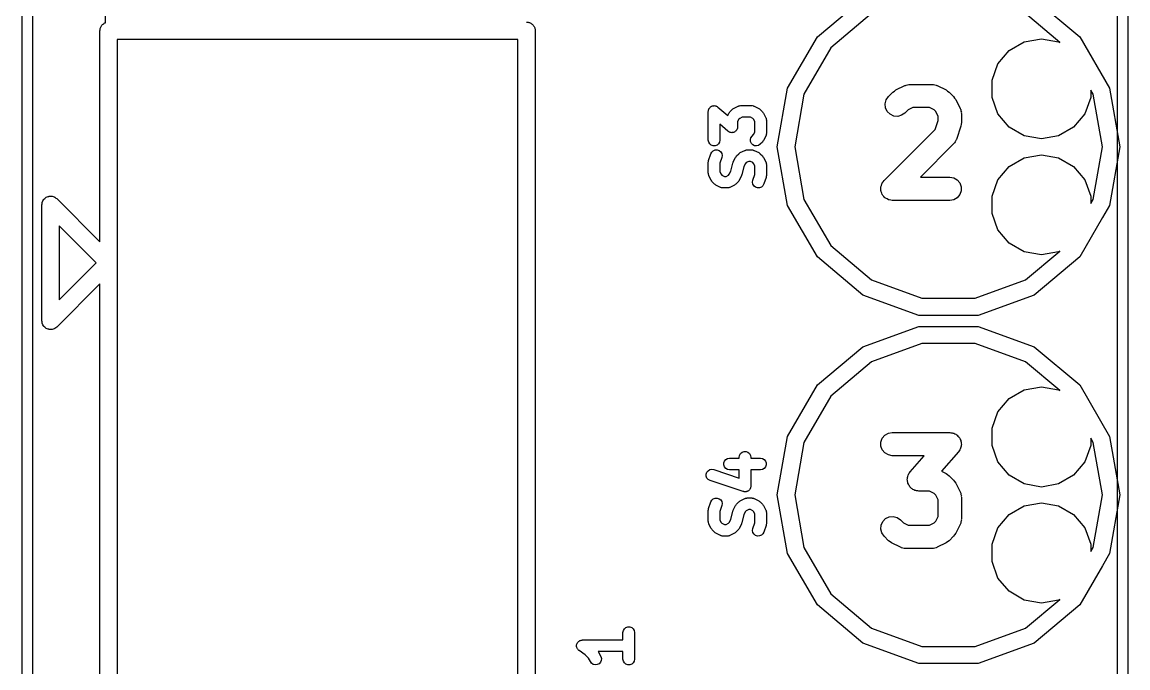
# Model space of a CAD drawing. Extents: x 25.3 to 49.5, y -85.5 to -24.8.
# Drawn here: x 25.29 to 49.48, y -55.09 to -40.96 of the extents above; entities that cross this region are included whole.
import ezdxf

# ---------------------------------------------------------------- set-up
doc = ezdxf.new("R2010")
doc.units = 0
doc.header["$MEASUREMENT"] = 0
doc.layers.add('BLACK', color=7, linetype='CONTINUOUS')

msp = doc.modelspace()

# ---------------------------------------------------------------- linework, layer by layer
at = {"layer": 'Black'}
for p, q in [((25.2857, -84.836), (25.2857, -25.4)), ((49.4792, -25.4), (49.4792, -84.836)), ((25.5143, -25.5143), (25.5143, -84.7217)), ((49.2506, -84.7217), (49.2506, -25.5143)), ((27.1082, -40.9717), (27.1082, -38.608)), ((42.6849, -41.2798), (43.6816, -40.4434)), ((47.4281, -40.4434), (48.4249, -41.2798)), ((43.8721, -40.7734), (42.9768, -41.5247)), ((47.9873, -41.4024), (47.2376, -40.7734)), ((26.9904, -41.1149), (26.9961, -41.0993)), ((26.9904, -41.1316), (26.9904, -41.1149)), ((26.9961, -41.0993), (26.999, -41.0828)), ((26.999, -41.0828), (27.0073, -41.0684)), ((27.0073, -41.0684), (27.013, -41.0527)), ((27.013, -41.0527), (27.0237, -41.04)), ((27.0237, -41.04), (27.0321, -41.0255)), ((27.0321, -41.0255), (27.0448, -41.0148)), ((27.0448, -41.0148), (27.0555, -41.0021)), ((27.0555, -41.0021), (27.07, -40.9937)), ((27.07, -40.9937), (27.0827, -40.983)), ((27.0827, -40.983), (27.0984, -40.9773)), ((27.0984, -40.9773), (27.1082, -40.9717)), ((36.322, -40.9575), (36.3384, -40.9604)), ((36.3384, -40.9604), (36.3551, -40.9604)), ((36.3551, -40.9604), (36.3707, -40.9661)), ((36.3707, -40.9661), (36.3872, -40.969)), ((36.3872, -40.969), (36.4016, -40.9773)), ((36.4016, -40.9773), (36.4172, -40.983)), ((36.4172, -40.983), (36.43, -40.9937)), ((36.43, -40.9937), (36.4445, -41.0021)), ((36.4445, -41.0021), (36.4552, -41.0148)), ((36.4552, -41.0148), (36.4679, -41.0255)), ((36.4679, -41.0255), (36.4763, -41.04)), ((36.4763, -41.04), (36.487, -41.0527)), ((36.487, -41.0527), (36.4927, -41.0684)), ((36.4927, -41.0684), (36.501, -41.0828)), ((36.501, -41.0828), (36.5039, -41.0993)), ((36.5039, -41.0993), (36.5096, -41.1149)), ((36.5096, -41.1149), (36.5096, -41.1316)), ((26.9875, -41.148), (26.9904, -41.1316)), ((26.9875, -45.7681), (26.9875, -41.148)), ((27.3685, -41.3385), (27.3685, -68.8975)), ((36.1315, -41.3385), (27.3685, -41.3385)), ((36.1315, -68.8975), (36.1315, -41.3385)), ((36.5096, -41.1316), (36.5125, -41.148)), ((36.5125, -41.148), (36.5125, -69.088)), ((42.0343, -42.4066), (42.6849, -41.2798)), ((47.2119, -41.3877), (47.5869, -41.3216)), ((47.5869, -41.3216), (47.9619, -41.3877)), ((48.4249, -41.2798), (49.0755, -42.4066)), ((42.9768, -41.5247), (42.3924, -42.5369)), ((46.6374, -41.8698), (46.8822, -41.5781)), ((46.8822, -41.5781), (47.2119, -41.3877)), ((47.9619, -41.3877), (47.9873, -41.4024)), ((46.5072, -42.2276), (46.6374, -41.8698)), ((44.6126, -42.3439), (44.6253, -42.3366)), ((44.6253, -42.3366), (44.6546, -42.3314)), ((44.6546, -42.3314), (44.6831, -42.3229)), ((44.6831, -42.3229), (44.6977, -42.3238)), ((44.6977, -42.3238), (44.7122, -42.3212)), ((44.7122, -42.3212), (45.196, -42.3212)), ((45.196, -42.3212), (45.2104, -42.3238)), ((45.2104, -42.3238), (45.225, -42.3229)), ((45.225, -42.3229), (45.2535, -42.3314)), ((45.2535, -42.3314), (45.2828, -42.3366)), ((45.2828, -42.3366), (45.2955, -42.3439)), ((46.5072, -42.6084), (46.5072, -42.2276)), ((41.8084, -43.688), (42.0343, -42.4066)), ((42.3924, -42.5369), (42.1894, -43.688)), ((44.2423, -42.5892), (44.339, -42.4924)), ((44.339, -42.4924), (44.3724, -42.4691)), ((44.3724, -42.4691), (44.405, -42.4448)), ((44.405, -42.4448), (44.5986, -42.3481)), ((44.5986, -42.3481), (44.6126, -42.3439)), ((45.2955, -42.3439), (45.3096, -42.3481)), ((45.3096, -42.3481), (45.5031, -42.4448)), ((45.5031, -42.4448), (45.5358, -42.4691)), ((45.5358, -42.4691), (45.5691, -42.4924)), ((45.5691, -42.4924), (45.6659, -42.5892)), ((48.6666, -42.4489), (48.6666, -42.6084)), ((48.7174, -42.5369), (48.6666, -42.4489)), ((48.9204, -43.688), (48.7174, -42.5369)), ((49.0755, -42.4066), (49.3014, -43.688)), ((40.3387, -42.8243), (40.3469, -42.8149)), ((40.3469, -42.8149), (40.3555, -42.8102)), ((40.3555, -42.8102), (40.363, -42.8039)), ((40.363, -42.8039), (40.3747, -42.7997)), ((40.3747, -42.7997), (40.3856, -42.7937)), ((40.3856, -42.7937), (40.3952, -42.7922)), ((40.3952, -42.7922), (40.4045, -42.7888)), ((40.4045, -42.7888), (40.4169, -42.7888)), ((40.4169, -42.7888), (40.4291, -42.7869)), ((40.4291, -42.7869), (40.4388, -42.7888)), ((40.4388, -42.7888), (40.4486, -42.7888)), ((40.4486, -42.7888), (40.4602, -42.7931)), ((40.4602, -42.7931), (40.4724, -42.7955)), ((40.4724, -42.7955), (40.4808, -42.8006)), ((40.4808, -42.8006), (40.49, -42.8039)), ((40.49, -42.8039), (40.4995, -42.8119)), ((40.4995, -42.8119), (40.5101, -42.8183)), ((40.5101, -42.8183), (40.723, -43.0046)), ((40.8535, -42.8487), (40.9503, -42.8003)), ((40.9503, -42.8003), (40.9573, -42.7982)), ((40.9573, -42.7982), (40.9637, -42.7946)), ((40.9637, -42.7946), (40.9783, -42.792)), ((40.9783, -42.792), (40.9926, -42.7877)), ((40.9926, -42.7877), (40.9999, -42.7882)), ((40.9999, -42.7882), (41.0071, -42.7869)), ((41.0071, -42.7869), (41.249, -42.7869)), ((41.249, -42.7869), (41.2562, -42.7882)), ((41.2562, -42.7882), (41.2635, -42.7877)), ((41.2635, -42.7877), (41.2778, -42.792)), ((41.2778, -42.792), (41.2924, -42.7946)), ((41.2924, -42.7946), (41.2988, -42.7982)), ((41.2988, -42.7982), (41.3058, -42.8003)), ((41.3058, -42.8003), (41.4026, -42.8487)), ((44.1688, -42.7466), (44.1917, -42.6614)), ((44.1765, -42.8345), (44.1688, -42.7466)), ((44.1917, -42.6614), (44.2423, -42.5892)), ((45.6659, -42.5892), (45.6892, -42.6225)), ((45.6892, -42.6225), (45.7134, -42.6552)), ((45.7134, -42.6552), (45.8102, -42.8487)), ((46.6374, -42.9662), (46.5072, -42.6084)), ((48.6666, -42.6084), (48.5364, -42.9662)), ((40.2995, -42.9139), (40.3017, -42.9017)), ((40.2995, -43.5429), (40.2995, -42.9139)), ((40.3017, -42.9017), (40.3019, -42.8893)), ((40.3019, -42.8893), (40.3055, -42.8801)), ((40.3055, -42.8801), (40.3072, -42.8705)), ((40.3072, -42.8705), (40.3134, -42.8597)), ((40.3134, -42.8597), (40.3179, -42.8481)), ((40.3179, -42.8481), (40.3243, -42.8408)), ((40.3243, -42.8408), (40.3292, -42.8323)), ((40.3292, -42.8323), (40.3387, -42.8243)), ((40.723, -43.0046), (40.7484, -42.9539)), ((40.7484, -42.9539), (40.7605, -42.9375)), ((40.7605, -42.9375), (40.7721, -42.9209)), ((40.7721, -42.9209), (40.8205, -42.8725)), ((40.8205, -42.8725), (40.8372, -42.8608)), ((40.8372, -42.8608), (40.8535, -42.8487)), ((41.0371, -43.0409), (40.9856, -43.0667)), ((41.219, -43.0409), (41.0371, -43.0409)), ((41.2705, -43.0667), (41.219, -43.0409)), ((41.4026, -42.8487), (41.4189, -42.8608)), ((41.4189, -42.8608), (41.4356, -42.8725)), ((41.4356, -42.8725), (41.4839, -42.9209)), ((41.4839, -42.9209), (41.4956, -42.9375)), ((41.4956, -42.9375), (41.5077, -42.9539)), ((41.5077, -42.9539), (41.5561, -43.0506)), ((41.5561, -43.0506), (41.5582, -43.0576)), ((41.5582, -43.0576), (41.5619, -43.064)), ((41.5619, -43.064), (41.5644, -43.0786)), ((44.2138, -42.9144), (44.1765, -42.8345)), ((44.2762, -42.9768), (44.2138, -42.9144)), ((44.3561, -43.0141), (44.2762, -42.9768)), ((44.444, -43.0218), (44.3561, -43.0141)), ((44.5292, -42.999), (44.444, -43.0218)), ((44.6015, -42.9484), (44.5292, -42.999)), ((44.6691, -42.8807), (44.6015, -42.9484)), ((44.7721, -42.8292), (44.6691, -42.8807)), ((45.136, -42.8292), (44.7721, -42.8292)), ((45.239, -42.8808), (45.136, -42.8292)), ((45.2775, -42.9192), (45.239, -42.8808)), ((45.329, -43.0222), (45.2775, -42.9192)), ((45.329, -43.1146), (45.329, -43.0222)), ((45.8102, -42.8487), (45.8144, -42.8627)), ((45.8144, -42.8627), (45.8217, -42.8754)), ((45.8217, -42.8754), (45.8269, -42.9047)), ((45.8269, -42.9047), (45.8354, -42.9332)), ((45.8354, -42.9332), (45.8345, -42.9479)), ((45.8345, -42.9479), (45.837, -42.9623)), ((45.837, -42.9623), (45.837, -43.1558)), ((46.8822, -43.2579), (46.6374, -42.9662)), ((48.5364, -42.9662), (48.2916, -43.2579)), ((40.7299, -43.3481), (40.5535, -43.1938)), ((40.5535, -43.1938), (40.5535, -43.5429)), ((40.9329, -43.296), (40.9267, -43.3068)), ((40.9346, -43.2863), (40.9329, -43.296)), ((40.9382, -43.2772), (40.9346, -43.2863)), ((40.9384, -43.2648), (40.9382, -43.2772)), ((40.9406, -43.2526), (40.9384, -43.2648)), ((40.9663, -43.0859), (40.9406, -43.1374)), ((40.9406, -43.1374), (40.9406, -43.2526)), ((40.9856, -43.0667), (40.9663, -43.0859)), ((41.2898, -43.0859), (41.2705, -43.0667)), ((41.3155, -43.1374), (41.2898, -43.0859)), ((41.3155, -43.3677), (41.3155, -43.1374)), ((41.5644, -43.0786), (41.5687, -43.0929)), ((41.5687, -43.0929), (41.5682, -43.1002)), ((41.5682, -43.1002), (41.5695, -43.1074)), ((41.5695, -43.1074), (41.5695, -43.3977)), ((45.2643, -43.3089), (45.329, -43.1146)), ((45.824, -43.2361), (45.7272, -43.5264)), ((45.83, -43.1959), (45.824, -43.2361)), ((45.837, -43.1558), (45.83, -43.1959)), ((47.2119, -43.4483), (46.8822, -43.2579)), ((48.2916, -43.2579), (47.9619, -43.4483)), ((40.3072, -43.5863), (40.2995, -43.5429)), ((40.5535, -43.5429), (40.5459, -43.5863)), ((40.7406, -43.3546), (40.7299, -43.3481)), ((40.7501, -43.3626), (40.7406, -43.3546)), ((40.7593, -43.3659), (40.7501, -43.3626)), ((40.7677, -43.371), (40.7593, -43.3659)), ((40.7798, -43.3734), (40.7677, -43.371)), ((40.7915, -43.3776), (40.7798, -43.3734)), ((40.8013, -43.3776), (40.7915, -43.3776)), ((40.8109, -43.3795), (40.8013, -43.3776)), ((40.8232, -43.3776), (40.8109, -43.3795)), ((40.8356, -43.3776), (40.8232, -43.3776)), ((40.8448, -43.3743), (40.8356, -43.3776)), ((40.8545, -43.3728), (40.8448, -43.3743)), ((40.8654, -43.3668), (40.8545, -43.3728)), ((40.8771, -43.3626), (40.8654, -43.3668)), ((40.8846, -43.3563), (40.8771, -43.3626)), ((40.8932, -43.3515), (40.8846, -43.3563)), ((40.9013, -43.3422), (40.8932, -43.3515)), ((40.9109, -43.3342), (40.9013, -43.3422)), ((40.9158, -43.3257), (40.9109, -43.3342)), ((40.9222, -43.3183), (40.9158, -43.3257)), ((40.9267, -43.3068), (40.9222, -43.3183)), ((41.2192, -43.5318), (41.2307, -43.4892)), ((41.2231, -43.5757), (41.2192, -43.5318)), ((41.2307, -43.4892), (41.256, -43.4531)), ((41.256, -43.4531), (41.2898, -43.4192)), ((41.2898, -43.4192), (41.3155, -43.3677)), ((41.5561, -43.4545), (41.5077, -43.5513)), ((41.5582, -43.4475), (41.5561, -43.4545)), ((41.5619, -43.4412), (41.5582, -43.4475)), ((41.5644, -43.4265), (41.5619, -43.4412)), ((41.5687, -43.4122), (41.5644, -43.4265)), ((41.5695, -43.3977), (41.5682, -43.4049)), ((41.5682, -43.4049), (41.5687, -43.4122)), ((44.1455, -44.4276), (45.2643, -43.3089)), ((45.7203, -43.5393), (45.7165, -43.5534)), ((45.7272, -43.5264), (45.7203, -43.5393)), ((47.5869, -43.5144), (47.2119, -43.4483)), ((47.9619, -43.4483), (47.5869, -43.5144)), ((40.3292, -43.6245), (40.3072, -43.5863)), ((40.363, -43.6528), (40.3292, -43.6245)), ((40.4045, -43.6679), (40.363, -43.6528)), ((40.3754, -43.8026), (40.4084, -43.7733)), ((40.4486, -43.6679), (40.4045, -43.6679)), ((40.4084, -43.7733), (40.4494, -43.7571)), ((40.49, -43.6528), (40.4486, -43.6679)), ((40.4494, -43.7571), (40.4935, -43.7559)), ((40.5238, -43.6245), (40.49, -43.6528)), ((40.4935, -43.7559), (40.5354, -43.7698)), ((40.5459, -43.5863), (40.5238, -43.6245)), ((40.5354, -43.7698), (40.5699, -43.7973)), ((40.9987, -43.8163), (41.0954, -43.7679)), ((41.0954, -43.7679), (41.1025, -43.7658)), ((41.1025, -43.7658), (41.1088, -43.7622)), ((41.1088, -43.7622), (41.1235, -43.7596)), ((41.1235, -43.7596), (41.1377, -43.7554)), ((41.1377, -43.7554), (41.145, -43.7558)), ((41.145, -43.7558), (41.1522, -43.7545)), ((41.1522, -43.7545), (41.249, -43.7545)), ((41.2417, -43.6157), (41.2231, -43.5757)), ((41.2729, -43.6469), (41.2417, -43.6157)), ((41.249, -43.7545), (41.2562, -43.7558)), ((41.2562, -43.7558), (41.2635, -43.7554)), ((41.2635, -43.7554), (41.2778, -43.7596)), ((41.3129, -43.6655), (41.2729, -43.6469)), ((41.2778, -43.7596), (41.2924, -43.7622)), ((41.2924, -43.7622), (41.2988, -43.7658)), ((41.2988, -43.7658), (41.3058, -43.7679)), ((41.3058, -43.7679), (41.4026, -43.8163)), ((41.3568, -43.6694), (41.3129, -43.6655)), ((41.3994, -43.658), (41.3568, -43.6694)), ((41.4356, -43.6327), (41.3994, -43.658)), ((41.4839, -43.5843), (41.4356, -43.6327)), ((41.4956, -43.5676), (41.4839, -43.5843)), ((41.5077, -43.5513), (41.4956, -43.5676)), ((42.0343, -44.9694), (41.8084, -43.688)), ((42.1894, -43.688), (42.3924, -44.8391)), ((45.6659, -43.6257), (44.9383, -44.3532)), ((45.6743, -43.6137), (45.6659, -43.6257)), ((45.6852, -43.604), (45.6743, -43.6137)), ((45.6994, -43.5778), (45.6852, -43.604)), ((45.7165, -43.5534), (45.6994, -43.5778)), ((48.7174, -44.8391), (48.9204, -43.688)), ((49.3014, -43.688), (49.0755, -44.9694)), ((40.2995, -44.0267), (40.303, -44.0066)), ((40.2995, -44.2686), (40.2995, -44.0267)), ((40.303, -44.0066), (40.306, -43.9865)), ((40.306, -43.9865), (40.3544, -43.8414)), ((40.3544, -43.8414), (40.3754, -43.8026)), ((40.5954, -43.9217), (40.5535, -44.0473)), ((40.5699, -43.7973), (40.593, -43.8348)), ((40.593, -43.8348), (40.6019, -43.8781)), ((40.6019, -43.8781), (40.5954, -43.9217)), ((40.8355, -44.0442), (40.8412, -44.0316)), ((40.8412, -44.0316), (40.8451, -44.0183)), ((40.8451, -44.0183), (40.8935, -43.9215)), ((40.8935, -43.9215), (40.9056, -43.9051)), ((40.9056, -43.9051), (40.9173, -43.8885)), ((40.9173, -43.8885), (40.9657, -43.8401)), ((40.9657, -43.8401), (40.9823, -43.8284)), ((40.9823, -43.8284), (40.9987, -43.8163)), ((41.1822, -44.0085), (41.1307, -44.0343)), ((41.219, -44.0085), (41.1822, -44.0085)), ((41.2705, -44.0343), (41.219, -44.0085)), ((41.4026, -43.8163), (41.4189, -43.8284)), ((41.4189, -43.8284), (41.4356, -43.8401)), ((41.4356, -43.8401), (41.4839, -43.8885)), ((41.4839, -43.8885), (41.4956, -43.9052)), ((41.4956, -43.9052), (41.5077, -43.9215)), ((41.5077, -43.9215), (41.5561, -44.0183)), ((41.5561, -44.0183), (41.5582, -44.0253)), ((41.5582, -44.0253), (41.5619, -44.0316)), ((41.5619, -44.0316), (41.5644, -44.0463)), ((46.8822, -44.1181), (47.2119, -43.9277)), ((47.2119, -43.9277), (47.5869, -43.8616)), ((47.5869, -43.8616), (47.9619, -43.9277)), ((47.9619, -43.9277), (48.2916, -44.1181)), ((40.3008, -44.2758), (40.2995, -44.2686)), ((40.5535, -44.0473), (40.5535, -44.2386)), ((40.5535, -44.2386), (40.5793, -44.2901)), ((40.7576, -44.2901), (40.7905, -44.2242)), ((40.7905, -44.2242), (40.8355, -44.0442)), ((41.0785, -44.1194), (41.0335, -44.2994)), ((41.1115, -44.0535), (41.0785, -44.1194)), ((41.1307, -44.0343), (41.1115, -44.0535)), ((41.2898, -44.0535), (41.2705, -44.0343)), ((41.3155, -44.105), (41.2898, -44.0535)), ((41.3155, -44.2963), (41.3155, -44.105)), ((41.5644, -44.0463), (41.5687, -44.0605)), ((41.5687, -44.0605), (41.5682, -44.0678)), ((41.5682, -44.0678), (41.5695, -44.075)), ((41.5695, -44.075), (41.5695, -44.317)), ((46.6374, -44.4098), (46.8822, -44.1181)), ((48.2916, -44.1181), (48.5364, -44.4098)), ((40.3004, -44.2831), (40.3008, -44.2758)), ((40.3046, -44.2973), (40.3004, -44.2831)), ((40.3072, -44.312), (40.3046, -44.2973)), ((40.3108, -44.3183), (40.3072, -44.312)), ((40.3129, -44.3254), (40.3108, -44.3183)), ((40.3613, -44.4221), (40.3129, -44.3254)), ((40.3734, -44.4385), (40.3613, -44.4221)), ((40.3851, -44.4551), (40.3734, -44.4385)), ((40.4335, -44.5035), (40.3851, -44.4551)), ((40.4502, -44.5152), (40.4335, -44.5035)), ((40.4665, -44.5273), (40.4502, -44.5152)), ((40.5793, -44.2901), (40.5985, -44.3093)), ((40.5985, -44.3093), (40.65, -44.3351)), ((40.65, -44.3351), (40.6868, -44.3351)), ((40.6868, -44.3351), (40.7383, -44.3093)), ((40.7383, -44.3093), (40.7576, -44.2901)), ((40.8867, -44.5152), (40.8704, -44.5273)), ((40.9034, -44.5035), (40.8867, -44.5152)), ((40.9518, -44.4551), (40.9034, -44.5035)), ((40.9634, -44.4385), (40.9518, -44.4551)), ((40.9755, -44.4221), (40.9634, -44.4385)), ((41.0239, -44.3254), (40.9755, -44.4221)), ((41.0279, -44.3121), (41.0239, -44.3254)), ((41.0335, -44.2994), (41.0279, -44.3121)), ((41.2672, -44.4656), (41.2737, -44.4219)), ((41.276, -44.5088), (41.2672, -44.4656)), ((41.2737, -44.4219), (41.3155, -44.2963)), ((41.2991, -44.5464), (41.276, -44.5088)), ((41.5146, -44.5023), (41.4936, -44.541)), ((41.563, -44.3571), (41.5146, -44.5023)), ((41.566, -44.337), (41.563, -44.3571)), ((41.5695, -44.317), (41.566, -44.337)), ((44.0863, -44.5319), (44.0949, -44.4999)), ((44.0949, -44.4999), (44.1013, -44.4907)), ((44.1013, -44.4907), (44.1051, -44.4802)), ((44.1051, -44.4802), (44.1265, -44.4548)), ((44.1265, -44.4548), (44.1455, -44.4276)), ((44.9383, -44.3532), (45.583, -44.3532)), ((45.583, -44.3532), (45.6699, -44.3686)), ((45.6699, -44.3686), (45.7463, -44.4127)), ((45.7463, -44.4127), (45.803, -44.4802)), ((45.803, -44.4802), (45.8332, -44.5631)), ((46.5072, -44.7676), (46.6374, -44.4098)), ((48.5364, -44.4098), (48.6666, -44.7676)), ((40.5632, -44.5757), (40.4665, -44.5273)), ((40.5703, -44.5778), (40.5632, -44.5757)), ((40.5766, -44.5814), (40.5703, -44.5778)), ((40.5913, -44.584), (40.5766, -44.5814)), ((40.6055, -44.5883), (40.5913, -44.584)), ((40.6128, -44.5878), (40.6055, -44.5883)), ((40.62, -44.5891), (40.6128, -44.5878)), ((40.7168, -44.5891), (40.62, -44.5891)), ((40.724, -44.5878), (40.7168, -44.5891)), ((40.7313, -44.5883), (40.724, -44.5878)), ((40.7456, -44.584), (40.7313, -44.5883)), ((40.7602, -44.5814), (40.7456, -44.584)), ((40.7666, -44.5778), (40.7602, -44.5814)), ((40.7736, -44.5757), (40.7666, -44.5778)), ((40.8704, -44.5273), (40.7736, -44.5757)), ((41.3337, -44.5738), (41.2991, -44.5464)), ((41.3755, -44.5877), (41.3337, -44.5738)), ((41.4196, -44.5865), (41.3755, -44.5877)), ((41.4606, -44.5703), (41.4196, -44.5865)), ((41.4936, -44.541), (41.4606, -44.5703)), ((44.0721, -44.5851), (44.075, -44.5743)), ((44.075, -44.6182), (44.0721, -44.5851)), ((44.075, -44.5631), (44.0863, -44.5319)), ((44.075, -44.5743), (44.075, -44.5631)), ((44.075, -44.6513), (44.075, -44.6182)), ((44.0788, -44.6618), (44.075, -44.6513)), ((44.0798, -44.673), (44.0788, -44.6618)), ((44.0938, -44.7031), (44.0798, -44.673)), ((44.1051, -44.7342), (44.0938, -44.7031)), ((44.1123, -44.7428), (44.1051, -44.7342)), ((44.1171, -44.7529), (44.1123, -44.7428)), ((44.1405, -44.7764), (44.1171, -44.7529)), ((45.803, -44.7342), (45.7463, -44.8018)), ((45.8332, -44.6513), (45.803, -44.7342)), ((45.8332, -44.5631), (45.8332, -44.6513)), ((25.7175, -44.958), (25.7218, -44.9335)), ((25.7175, -47.498), (25.7175, -44.958)), ((25.7218, -44.9335), (25.724, -44.9087)), ((25.724, -44.9087), (25.7275, -44.9011)), ((25.7275, -44.9011), (25.729, -44.8928)), ((25.729, -44.8928), (25.7414, -44.8713)), ((25.7414, -44.8713), (25.752, -44.8487)), ((25.752, -44.8487), (25.7579, -44.8428)), ((25.7579, -44.8428), (25.7621, -44.8355)), ((25.7621, -44.8355), (25.7811, -44.8196)), ((25.7811, -44.8196), (25.7987, -44.802)), ((25.7987, -44.802), (25.8063, -44.7984)), ((25.8063, -44.7984), (25.8127, -44.793)), ((25.8127, -44.793), (25.8361, -44.7845)), ((25.8361, -44.7845), (25.8587, -44.774)), ((25.8587, -44.774), (25.867, -44.7733)), ((25.867, -44.7733), (25.8749, -44.7704)), ((25.8749, -44.7704), (25.8998, -44.7704)), ((25.8998, -44.7704), (25.9246, -44.7682)), ((25.9246, -44.7682), (25.9327, -44.7704)), ((25.9327, -44.7704), (25.9411, -44.7704)), ((25.9411, -44.7704), (25.9645, -44.7789)), ((25.9645, -44.7789), (25.9885, -44.7853)), ((25.9885, -44.7853), (25.9954, -44.7902)), ((25.9954, -44.7902), (26.0032, -44.793)), ((26.0032, -44.793), (26.0223, -44.809)), ((26.0223, -44.809), (26.0427, -44.8233)), ((26.0427, -44.8233), (26.9875, -45.7681)), ((42.6849, -46.0962), (42.0343, -44.9694)), ((42.3924, -44.8391), (42.9768, -45.8513)), ((44.1618, -44.8018), (44.1405, -44.7764)), ((44.1715, -44.8074), (44.1618, -44.8018)), ((44.1794, -44.8153), (44.1715, -44.8074)), ((44.2095, -44.8293), (44.1794, -44.8153)), ((44.2382, -44.8459), (44.2095, -44.8293)), ((44.2492, -44.8479), (44.2382, -44.8459)), ((44.2594, -44.8526), (44.2492, -44.8479)), ((44.2924, -44.8555), (44.2594, -44.8526)), ((44.3251, -44.8612), (44.2924, -44.8555)), ((45.583, -44.8612), (44.3251, -44.8612)), ((45.6699, -44.8459), (45.583, -44.8612)), ((45.7463, -44.8018), (45.6699, -44.8459)), ((46.5072, -45.1484), (46.5072, -44.7676)), ((48.6666, -44.7676), (48.6666, -44.9271)), ((48.6666, -44.9271), (48.7174, -44.8391)), ((49.0755, -44.9694), (48.9204, -45.2379)), ((46.6374, -45.5062), (46.5072, -45.1484)), ((48.9204, -45.2379), (48.4249, -46.0962)), ((26.9086, -46.228), (26.0985, -45.4179)), ((26.0985, -45.4179), (26.0985, -47.0381)), ((46.8822, -45.7979), (46.6374, -45.5062)), ((42.9768, -45.8513), (43.8721, -46.6026)), ((47.2119, -45.9883), (46.8822, -45.7979)), ((43.6816, -46.9326), (42.6849, -46.0962)), ((47.5869, -46.0544), (47.2119, -45.9883)), ((47.2376, -46.6026), (47.9873, -45.9736)), ((48.4249, -46.0962), (47.4281, -46.9326)), ((47.9619, -45.9883), (47.5869, -46.0544)), ((47.9873, -45.9736), (47.9619, -45.9883)), ((26.0985, -47.0381), (26.9086, -46.228)), ((26.9875, -46.6879), (26.0427, -47.6327)), ((26.9875, -69.088), (26.9875, -46.6879)), ((43.8721, -46.6026), (44.9705, -47.0024)), ((46.1393, -47.0024), (47.2376, -46.6026)), ((44.9043, -47.3776), (43.6816, -46.9326)), ((47.4281, -46.9326), (46.2055, -47.3776)), ((44.9705, -47.0024), (46.1393, -47.0024)), ((46.2055, -47.3776), (44.9043, -47.3776)), ((25.7218, -47.5225), (25.7175, -47.498)), ((25.724, -47.5473), (25.7218, -47.5225)), ((25.7275, -47.5549), (25.724, -47.5473)), ((25.729, -47.5632), (25.7275, -47.5549)), ((25.7414, -47.5847), (25.729, -47.5632)), ((25.752, -47.6073), (25.7414, -47.5847)), ((25.7579, -47.6132), (25.752, -47.6073)), ((25.7621, -47.6205), (25.7579, -47.6132)), ((25.7811, -47.6364), (25.7621, -47.6205)), ((25.7987, -47.654), (25.7811, -47.6364)), ((25.8063, -47.6576), (25.7987, -47.654)), ((25.8127, -47.663), (25.8063, -47.6576)), ((26.0223, -47.647), (26.0032, -47.663)), ((26.0427, -47.6327), (26.0223, -47.647)), ((43.6816, -48.0634), (44.9043, -47.6184)), ((44.9043, -47.6184), (46.2055, -47.6184)), ((46.2055, -47.6184), (47.4281, -48.0634)), ((25.8361, -47.6715), (25.8127, -47.663)), ((25.8587, -47.682), (25.8361, -47.6715)), ((25.867, -47.6827), (25.8587, -47.682)), ((25.8749, -47.6856), (25.867, -47.6827)), ((25.8998, -47.6856), (25.8749, -47.6856)), ((25.9246, -47.6878), (25.8998, -47.6856)), ((25.9327, -47.6856), (25.9246, -47.6878)), ((25.9411, -47.6856), (25.9327, -47.6856)), ((25.9645, -47.6771), (25.9411, -47.6856)), ((25.9885, -47.6707), (25.9645, -47.6771)), ((25.9954, -47.6658), (25.9885, -47.6707)), ((26.0032, -47.663), (25.9954, -47.6658)), ((42.6849, -48.8998), (43.6816, -48.0634)), ((44.9705, -47.9936), (43.8721, -48.3934)), ((46.1393, -47.9936), (44.9705, -47.9936)), ((47.2376, -48.3934), (46.1393, -47.9936)), ((47.4281, -48.0634), (48.4249, -48.8998)), ((43.8721, -48.3934), (42.9768, -49.1447)), ((47.9873, -49.0224), (47.2376, -48.3934)), ((42.0343, -50.0266), (42.6849, -48.8998)), ((46.8822, -49.1981), (47.2119, -49.0077)), ((47.2119, -49.0077), (47.5869, -48.9416)), ((47.5869, -48.9416), (47.9619, -49.0077)), ((47.9619, -49.0077), (47.9873, -49.0224)), ((48.4249, -48.8998), (49.0755, -50.0266)), ((42.9768, -49.1447), (42.3924, -50.1569)), ((46.6374, -49.4898), (46.8822, -49.1981)), ((46.5072, -49.8476), (46.6374, -49.4898)), ((41.8084, -51.308), (42.0343, -50.0266)), ((44.075, -50.1511), (44.1051, -50.0682)), ((44.1051, -50.0682), (44.1618, -50.0007)), ((44.1618, -50.0007), (44.2382, -49.9566)), ((44.2382, -49.9566), (44.3251, -49.9412)), ((44.3251, -49.9412), (45.583, -49.9412)), ((45.583, -49.9412), (45.6075, -49.9455)), ((45.6075, -49.9455), (45.6323, -49.9461)), ((45.6323, -49.9461), (45.6506, -49.9532)), ((45.6506, -49.9532), (45.6699, -49.9566)), ((45.6699, -49.9566), (45.6914, -49.969)), ((45.6914, -49.969), (45.7145, -49.9779)), ((45.7145, -49.9779), (45.7293, -49.9909)), ((45.7293, -49.9909), (45.7463, -50.0007)), ((45.7463, -50.0007), (45.7622, -50.0197)), ((45.7622, -50.0197), (45.7809, -50.036)), ((45.7809, -50.036), (45.7904, -50.0532)), ((45.7904, -50.0532), (45.803, -50.0682)), ((45.803, -50.0682), (45.8115, -50.0916)), ((46.5072, -50.2284), (46.5072, -49.8476)), ((48.6666, -50.0689), (48.6666, -50.2284)), ((48.7174, -50.1569), (48.6666, -50.0689)), ((49.0755, -50.0266), (49.3014, -51.308)), ((42.3924, -50.1569), (42.1894, -51.308)), ((44.075, -50.2393), (44.075, -50.1511)), ((44.1051, -50.3222), (44.075, -50.2393)), ((44.1618, -50.3898), (44.1051, -50.3222)), ((45.803, -50.3222), (45.787, -50.3413)), ((45.8097, -50.3038), (45.803, -50.3222)), ((45.8199, -50.287), (45.8097, -50.3038)), ((45.8115, -50.0916), (45.8235, -50.1133)), ((45.8247, -50.2627), (45.8199, -50.287)), ((45.8235, -50.1133), (45.8265, -50.1327)), ((45.8332, -50.2393), (45.8247, -50.2627)), ((45.8265, -50.1327), (45.8332, -50.1511)), ((45.8332, -50.1511), (45.8332, -50.176)), ((45.8332, -50.176), (45.837, -50.2005)), ((45.837, -50.2005), (45.8332, -50.2197)), ((45.8332, -50.2197), (45.8332, -50.2393)), ((46.6374, -50.5862), (46.5072, -50.2284)), ((48.6666, -50.2284), (48.5364, -50.5862)), ((48.9204, -51.308), (48.7174, -50.1569)), ((40.6552, -50.5672), (40.6836, -50.5334)), ((40.6836, -50.5334), (40.7217, -50.5113)), ((40.7217, -50.5113), (40.7652, -50.5037)), ((40.7652, -50.5037), (40.9769, -50.5037)), ((40.9769, -50.4855), (40.9845, -50.4421)), ((40.9769, -50.5037), (40.9769, -50.4855)), ((40.9845, -50.4421), (41.0066, -50.4039)), ((41.0066, -50.4039), (41.0404, -50.3755)), ((41.0404, -50.3755), (41.0818, -50.3605)), ((41.0818, -50.3605), (41.1259, -50.3605)), ((41.1259, -50.3605), (41.1674, -50.3755)), ((41.1674, -50.3755), (41.2011, -50.4039)), ((41.2011, -50.4039), (41.2232, -50.4421)), ((41.2232, -50.4421), (41.2309, -50.4855)), ((41.2309, -50.4855), (41.2309, -50.5037)), ((41.2309, -50.5037), (41.4425, -50.5037)), ((41.4425, -50.5037), (41.486, -50.5113)), ((41.486, -50.5113), (41.5242, -50.5334)), ((41.5242, -50.5334), (41.5525, -50.5672)), ((44.2382, -50.4339), (44.1618, -50.3898)), ((44.3251, -50.4492), (44.2382, -50.4339)), ((45.0233, -50.4492), (44.3251, -50.4492)), ((44.7145, -50.8021), (45.0233, -50.4492)), ((45.7742, -50.3625), (45.4017, -50.7882)), ((45.787, -50.3413), (45.7742, -50.3625)), ((40.2665, -50.8121), (40.2939, -50.7775)), ((40.2939, -50.7775), (40.3315, -50.7545)), ((40.3315, -50.7545), (40.3747, -50.7456)), ((40.3747, -50.7456), (40.4183, -50.7521)), ((40.4183, -50.7521), (40.9769, -50.9383)), ((40.6401, -50.6086), (40.6552, -50.5672)), ((40.6401, -50.6527), (40.6401, -50.6086)), ((40.6552, -50.6942), (40.6401, -50.6527)), ((40.6836, -50.728), (40.6552, -50.6942)), ((40.7217, -50.75), (40.6836, -50.728)), ((40.7652, -50.7577), (40.7217, -50.75)), ((40.9769, -50.7577), (40.7652, -50.7577)), ((40.9769, -50.9383), (40.9769, -50.7577)), ((41.4425, -50.7577), (41.2309, -50.7577)), ((41.2309, -50.7577), (41.2309, -51.1145)), ((41.486, -50.75), (41.4425, -50.7577)), ((41.5242, -50.728), (41.486, -50.75)), ((41.5525, -50.6942), (41.5242, -50.728)), ((41.5525, -50.5672), (41.5676, -50.6086)), ((41.5676, -50.6527), (41.5525, -50.6942)), ((41.5676, -50.6086), (41.5676, -50.6527)), ((44.7017, -50.8233), (44.7145, -50.8021)), ((45.4017, -50.7882), (45.5031, -50.8389)), ((46.8822, -50.8779), (46.6374, -50.5862)), ((48.5364, -50.5862), (48.2916, -50.8779)), ((40.2525, -50.8539), (40.2665, -50.8121)), ((40.2537, -50.898), (40.2525, -50.8539)), ((40.2699, -50.9391), (40.2537, -50.898)), ((40.2992, -50.9721), (40.2699, -50.9391)), ((40.338, -50.9931), (40.2992, -50.9721)), ((41.0637, -51.235), (40.338, -50.9931)), ((44.6517, -50.9641), (44.6555, -50.9448)), ((44.6555, -50.9886), (44.6517, -50.9641)), ((44.6555, -50.9252), (44.664, -50.9019)), ((44.6555, -50.9448), (44.6555, -50.9252)), ((44.6555, -51.0134), (44.6555, -50.9886)), ((44.6623, -51.0319), (44.6555, -51.0134)), ((44.6653, -51.0512), (44.6623, -51.0319)), ((44.664, -50.9019), (44.6689, -50.8775)), ((44.6689, -50.8775), (44.679, -50.8608)), ((44.679, -50.8608), (44.6857, -50.8423)), ((44.6857, -50.8423), (44.7017, -50.8233)), ((45.5031, -50.8389), (45.5358, -50.8632)), ((45.5358, -50.8632), (45.5691, -50.8865)), ((45.5691, -50.8865), (45.6659, -50.9833)), ((45.6659, -50.9833), (45.6892, -51.0166)), ((45.6892, -51.0166), (45.7134, -51.0493)), ((47.2119, -51.0683), (46.8822, -50.8779)), ((48.2916, -50.8779), (47.9619, -51.0683)), ((41.073, -51.2363), (41.0637, -51.235)), ((41.0818, -51.2395), (41.073, -51.2363)), ((41.0946, -51.2395), (41.0818, -51.2395)), ((41.1073, -51.2414), (41.0946, -51.2395)), ((41.1165, -51.2395), (41.1073, -51.2414)), ((41.1259, -51.2395), (41.1165, -51.2395)), ((41.138, -51.2352), (41.1259, -51.2395)), ((41.1505, -51.2326), (41.138, -51.2352)), ((41.1585, -51.2277), (41.1505, -51.2326)), ((41.1674, -51.2245), (41.1585, -51.2277)), ((41.1772, -51.2162), (41.1674, -51.2245)), ((41.1881, -51.2095), (41.1772, -51.2162)), ((41.1939, -51.2021), (41.1881, -51.2095)), ((41.2011, -51.1961), (41.1939, -51.2021)), ((41.2076, -51.185), (41.2011, -51.1961)), ((41.2155, -51.1749), (41.2076, -51.185)), ((41.2185, -51.166), (41.2155, -51.1749)), ((41.2232, -51.1579), (41.2185, -51.166)), ((41.2254, -51.1453), (41.2232, -51.1579)), ((41.2295, -51.1331), (41.2254, -51.1453)), ((41.2309, -51.1145), (41.2292, -51.1237)), ((41.2292, -51.1237), (41.2295, -51.1331)), ((44.6772, -51.073), (44.6653, -51.0512)), ((44.6857, -51.0963), (44.6772, -51.073)), ((44.6983, -51.1114), (44.6857, -51.0963)), ((44.7078, -51.1285), (44.6983, -51.1114)), ((44.7265, -51.1449), (44.7078, -51.1285)), ((44.7424, -51.1639), (44.7265, -51.1449)), ((44.7594, -51.1737), (44.7424, -51.1639)), ((44.7742, -51.1866), (44.7594, -51.1737)), ((44.7973, -51.1956), (44.7742, -51.1866)), ((44.8188, -51.208), (44.7973, -51.1956)), ((44.8381, -51.2114), (44.8188, -51.208)), ((44.8564, -51.2185), (44.8381, -51.2114)), ((44.8812, -51.219), (44.8564, -51.2185)), ((44.9057, -51.2233), (44.8812, -51.219)), ((45.136, -51.2233), (44.9057, -51.2233)), ((45.239, -51.2748), (45.136, -51.2233)), ((45.2775, -51.3133), (45.239, -51.2748)), ((45.7134, -51.0493), (45.8102, -51.2428)), ((45.8102, -51.2428), (45.8144, -51.2568)), ((45.8144, -51.2568), (45.8217, -51.2695)), ((45.8217, -51.2695), (45.8269, -51.2988)), ((47.5869, -51.1344), (47.2119, -51.0683)), ((47.9619, -51.0683), (47.5869, -51.1344)), ((40.306, -51.6065), (40.3544, -51.4614)), ((40.3544, -51.4614), (40.3754, -51.4226)), ((40.3754, -51.4226), (40.4084, -51.3933)), ((40.4084, -51.3933), (40.4494, -51.3771)), ((40.4494, -51.3771), (40.4935, -51.3759)), ((40.4935, -51.3759), (40.5354, -51.3898)), ((40.5354, -51.3898), (40.5699, -51.4173)), ((40.5699, -51.4173), (40.593, -51.4548)), ((40.593, -51.4548), (40.6019, -51.4981)), ((40.6019, -51.4981), (40.5954, -51.5417)), ((40.8935, -51.5415), (40.9056, -51.5251)), ((40.9056, -51.5251), (40.9173, -51.5085)), ((40.9173, -51.5085), (40.9657, -51.4601)), ((40.9657, -51.4601), (40.9823, -51.4484)), ((40.9823, -51.4484), (40.9987, -51.4363)), ((40.9987, -51.4363), (41.0954, -51.3879)), ((41.0954, -51.3879), (41.1025, -51.3858)), ((41.1025, -51.3858), (41.1088, -51.3822)), ((41.1088, -51.3822), (41.1235, -51.3796)), ((41.1235, -51.3796), (41.1377, -51.3754)), ((41.1377, -51.3754), (41.145, -51.3758)), ((41.145, -51.3758), (41.1522, -51.3745)), ((41.1522, -51.3745), (41.249, -51.3745)), ((41.249, -51.3745), (41.2562, -51.3758)), ((41.2562, -51.3758), (41.2635, -51.3754)), ((41.2635, -51.3754), (41.2778, -51.3796)), ((41.2778, -51.3796), (41.2924, -51.3822)), ((41.2924, -51.3822), (41.2988, -51.3858)), ((41.2988, -51.3858), (41.3058, -51.3879)), ((41.3058, -51.3879), (41.4026, -51.4363)), ((41.4026, -51.4363), (41.4189, -51.4484)), ((41.4189, -51.4484), (41.4356, -51.4601)), ((41.4356, -51.4601), (41.4839, -51.5085)), ((41.4839, -51.5085), (41.4956, -51.5252)), ((41.4956, -51.5252), (41.5077, -51.5415)), ((42.0343, -52.5894), (41.8084, -51.308)), ((42.1894, -51.308), (42.3924, -52.4591)), ((45.329, -51.4163), (45.2775, -51.3133)), ((45.329, -51.7802), (45.329, -51.4163)), ((45.8269, -51.2988), (45.8354, -51.3273)), ((45.8354, -51.3273), (45.8345, -51.342)), ((45.8345, -51.342), (45.837, -51.3564)), ((45.837, -51.3564), (45.837, -51.8402)), ((47.2119, -51.5477), (47.5869, -51.4816)), ((47.5869, -51.4816), (47.9619, -51.5477)), ((48.7174, -52.4591), (48.9204, -51.308)), ((49.3014, -51.308), (49.0755, -52.5894)), ((40.2995, -51.6467), (40.303, -51.6266)), ((40.2995, -51.8886), (40.2995, -51.6467)), ((40.303, -51.6266), (40.306, -51.6065)), ((40.5954, -51.5417), (40.5535, -51.6673)), ((40.5535, -51.6673), (40.5535, -51.8586)), ((40.7905, -51.8442), (40.8355, -51.6642)), ((40.8355, -51.6642), (40.8412, -51.6516)), ((40.8412, -51.6516), (40.8451, -51.6383)), ((40.8451, -51.6383), (40.8935, -51.5415)), ((41.0785, -51.7394), (41.0335, -51.9194)), ((41.1115, -51.6735), (41.0785, -51.7394)), ((41.1307, -51.6543), (41.1115, -51.6735)), ((41.1822, -51.6285), (41.1307, -51.6543)), ((41.219, -51.6285), (41.1822, -51.6285)), ((41.2705, -51.6543), (41.219, -51.6285)), ((41.2898, -51.6735), (41.2705, -51.6543)), ((41.3155, -51.725), (41.2898, -51.6735)), ((41.3155, -51.9163), (41.3155, -51.725)), ((41.5077, -51.5415), (41.5561, -51.6383)), ((41.5561, -51.6383), (41.5582, -51.6453)), ((41.5582, -51.6453), (41.5619, -51.6516)), ((41.5619, -51.6516), (41.5644, -51.6663)), ((41.5644, -51.6663), (41.5687, -51.6805)), ((41.5687, -51.6805), (41.5682, -51.6878)), ((41.5682, -51.6878), (41.5695, -51.695)), ((41.5695, -51.695), (41.5695, -51.937)), ((46.6374, -52.0298), (46.8822, -51.7381)), ((46.8822, -51.7381), (47.2119, -51.5477)), ((47.9619, -51.5477), (48.2916, -51.7381)), ((48.2916, -51.7381), (48.5364, -52.0298)), ((40.3008, -51.8958), (40.2995, -51.8886)), ((40.3004, -51.9031), (40.3008, -51.8958)), ((40.3046, -51.9173), (40.3004, -51.9031)), ((40.3072, -51.932), (40.3046, -51.9173)), ((40.3108, -51.9383), (40.3072, -51.932)), ((40.3129, -51.9454), (40.3108, -51.9383)), ((40.3613, -52.0421), (40.3129, -51.9454)), ((40.5535, -51.8586), (40.5793, -51.9101)), ((40.5793, -51.9101), (40.5985, -51.9293)), ((40.5985, -51.9293), (40.65, -51.9551)), ((40.65, -51.9551), (40.6868, -51.9551)), ((40.6868, -51.9551), (40.7383, -51.9293)), ((40.7383, -51.9293), (40.7576, -51.9101)), ((40.7576, -51.9101), (40.7905, -51.8442)), ((41.0239, -51.9454), (40.9755, -52.0421)), ((41.0279, -51.9321), (41.0239, -51.9454)), ((41.0335, -51.9194), (41.0279, -51.9321)), ((41.2737, -52.0419), (41.3155, -51.9163)), ((41.563, -51.9771), (41.5146, -52.1223)), ((41.566, -51.957), (41.563, -51.9771)), ((41.5695, -51.937), (41.566, -51.957)), ((44.0721, -52.0559), (44.0798, -51.968)), ((44.0798, -51.968), (44.1171, -51.888)), ((44.1171, -51.888), (44.1794, -51.8256)), ((44.1794, -51.8256), (44.2594, -51.7884)), ((44.2594, -51.7884), (44.3473, -51.7807)), ((44.3473, -51.7807), (44.4325, -51.8035)), ((44.4325, -51.8035), (44.5047, -51.8541)), ((44.5047, -51.8541), (44.5723, -51.9217)), ((44.5723, -51.9217), (44.6754, -51.9732)), ((44.6754, -51.9732), (45.136, -51.9732)), ((45.136, -51.9732), (45.239, -51.9217)), ((45.239, -51.9217), (45.2775, -51.8833)), ((45.2775, -51.8833), (45.329, -51.7802)), ((45.8102, -51.9538), (45.7134, -52.1473)), ((45.8144, -51.9397), (45.8102, -51.9538)), ((45.8217, -51.9271), (45.8144, -51.9397)), ((45.8269, -51.8978), (45.8217, -51.9271)), ((45.8354, -51.8692), (45.8269, -51.8978)), ((45.837, -51.8402), (45.8345, -51.8546)), ((45.8345, -51.8546), (45.8354, -51.8692)), ((40.3734, -52.0585), (40.3613, -52.0421)), ((40.3851, -52.0751), (40.3734, -52.0585)), ((40.4335, -52.1235), (40.3851, -52.0751)), ((40.4502, -52.1352), (40.4335, -52.1235)), ((40.4665, -52.1473), (40.4502, -52.1352)), ((40.5632, -52.1957), (40.4665, -52.1473)), ((40.5703, -52.1978), (40.5632, -52.1957)), ((40.5766, -52.2014), (40.5703, -52.1978)), ((40.5913, -52.204), (40.5766, -52.2014)), ((40.6055, -52.2083), (40.5913, -52.204)), ((40.6128, -52.2078), (40.6055, -52.2083)), ((40.62, -52.2091), (40.6128, -52.2078)), ((40.7168, -52.2091), (40.62, -52.2091)), ((40.724, -52.2078), (40.7168, -52.2091)), ((40.7313, -52.2083), (40.724, -52.2078)), ((40.7456, -52.204), (40.7313, -52.2083)), ((40.7602, -52.2014), (40.7456, -52.204)), ((40.7666, -52.1978), (40.7602, -52.2014)), ((40.7736, -52.1957), (40.7666, -52.1978)), ((40.8704, -52.1473), (40.7736, -52.1957)), ((40.8867, -52.1352), (40.8704, -52.1473)), ((40.9034, -52.1235), (40.8867, -52.1352)), ((40.9518, -52.0751), (40.9034, -52.1235)), ((40.9634, -52.0585), (40.9518, -52.0751)), ((40.9755, -52.0421), (40.9634, -52.0585)), ((41.2672, -52.0856), (41.2737, -52.0419)), ((41.276, -52.1288), (41.2672, -52.0856)), ((41.2991, -52.1664), (41.276, -52.1288)), ((41.3337, -52.1938), (41.2991, -52.1664)), ((41.3755, -52.2077), (41.3337, -52.1938)), ((41.4196, -52.2065), (41.3755, -52.2077)), ((41.4606, -52.1903), (41.4196, -52.2065)), ((41.4936, -52.161), (41.4606, -52.1903)), ((41.5146, -52.1223), (41.4936, -52.161)), ((44.0949, -52.1411), (44.0721, -52.0559)), ((44.1455, -52.2133), (44.0949, -52.1411)), ((44.2423, -52.3101), (44.1455, -52.2133)), ((45.6659, -52.2133), (45.5691, -52.3101)), ((45.6892, -52.18), (45.6659, -52.2133)), ((45.7134, -52.1473), (45.6892, -52.18)), ((46.5072, -52.3876), (46.6374, -52.0298)), ((48.5364, -52.0298), (48.6666, -52.3876)), ((42.3924, -52.4591), (42.9768, -53.4713)), ((44.2756, -52.3334), (44.2423, -52.3101)), ((44.3083, -52.3577), (44.2756, -52.3334)), ((44.5018, -52.4544), (44.3083, -52.3577)), ((44.5158, -52.4586), (44.5018, -52.4544)), ((44.5285, -52.4659), (44.5158, -52.4586)), ((44.5578, -52.4711), (44.5285, -52.4659)), ((44.5864, -52.4796), (44.5578, -52.4711)), ((44.601, -52.4787), (44.5864, -52.4796)), ((44.6154, -52.4812), (44.601, -52.4787)), ((45.196, -52.4812), (44.6154, -52.4812)), ((45.2104, -52.4787), (45.196, -52.4812)), ((45.225, -52.4796), (45.2104, -52.4787)), ((45.2535, -52.4711), (45.225, -52.4796)), ((45.2828, -52.4659), (45.2535, -52.4711)), ((45.2955, -52.4586), (45.2828, -52.4659)), ((45.3096, -52.4544), (45.2955, -52.4586)), ((45.5031, -52.3577), (45.3096, -52.4544)), ((45.5358, -52.3334), (45.5031, -52.3577)), ((45.5691, -52.3101), (45.5358, -52.3334)), ((46.5072, -52.7684), (46.5072, -52.3876)), ((48.6666, -52.3876), (48.6666, -52.5471)), ((48.6666, -52.5471), (48.7174, -52.4591)), ((42.6849, -53.7162), (42.0343, -52.5894)), ((49.0755, -52.5894), (48.9204, -52.8579)), ((46.6374, -53.1262), (46.5072, -52.7684)), ((48.9204, -52.8579), (48.4249, -53.7162)), ((46.8822, -53.4179), (46.6374, -53.1262)), ((47.2119, -53.6083), (46.8822, -53.4179)), ((42.9768, -53.4713), (43.8721, -54.2226)), ((47.5869, -53.6744), (47.2119, -53.6083)), ((47.2376, -54.2226), (47.9873, -53.5936)), ((47.9619, -53.6083), (47.5869, -53.6744)), ((47.9873, -53.5936), (47.9619, -53.6083)), ((43.6816, -54.5526), (42.6849, -53.7162)), ((48.4249, -53.7162), (47.4281, -54.5526)), ((38.4326, -54.3197), (38.4403, -54.2763)), ((38.4326, -54.483), (38.4326, -54.3197)), ((38.4403, -54.2763), (38.4623, -54.2381)), ((38.4623, -54.2381), (38.4961, -54.2097)), ((38.4961, -54.2097), (38.5376, -54.1946)), ((38.5376, -54.1946), (38.5817, -54.1946)), ((38.5817, -54.1946), (38.6231, -54.2097)), ((38.6231, -54.2097), (38.6569, -54.2381)), ((38.6569, -54.2381), (38.679, -54.2763)), ((38.679, -54.2763), (38.6866, -54.3197)), ((38.6866, -54.3197), (38.6866, -54.9003)), ((43.8721, -54.2226), (44.9705, -54.6224)), ((46.1393, -54.6224), (47.2376, -54.2226)), ((37.4169, -54.6018), (37.4185, -54.595)), ((37.4185, -54.6169), (37.4169, -54.6018)), ((37.4185, -54.5879), (37.4237, -54.5737)), ((37.4185, -54.595), (37.4185, -54.5879)), ((37.4185, -54.6321), (37.4185, -54.6169)), ((37.421, -54.6387), (37.4185, -54.6321)), ((37.4217, -54.6457), (37.421, -54.6387)), ((37.4284, -54.6593), (37.4217, -54.6457)), ((37.4237, -54.5737), (37.4273, -54.559)), ((37.4273, -54.559), (37.4312, -54.5531)), ((37.4336, -54.6735), (37.4284, -54.6593)), ((37.4312, -54.5531), (37.4336, -54.5465)), ((37.4336, -54.5465), (37.4434, -54.5349)), ((37.4382, -54.6789), (37.4336, -54.6735)), ((37.4434, -54.5349), (37.4518, -54.5223)), ((37.4518, -54.5223), (37.4575, -54.5181)), ((37.4575, -54.5181), (37.462, -54.5127)), ((37.462, -54.5127), (37.4751, -54.5051)), ((37.4751, -54.5051), (37.4873, -54.4962)), ((37.4873, -54.4962), (37.4941, -54.4942)), ((37.4941, -54.4942), (37.5002, -54.4907)), ((37.5002, -54.4907), (37.5151, -54.488)), ((37.5151, -54.488), (37.5297, -54.4838)), ((37.5297, -54.4838), (37.5367, -54.4842)), ((37.5367, -54.4842), (37.5436, -54.483)), ((37.5436, -54.483), (38.4326, -54.483)), ((44.9043, -54.9976), (43.6816, -54.5526)), ((44.9705, -54.6224), (46.1393, -54.6224)), ((47.4281, -54.5526), (46.2055, -54.9976)), ((37.4413, -54.6852), (37.4382, -54.6789)), ((37.4522, -54.6957), (37.4413, -54.6852)), ((37.462, -54.7073), (37.4522, -54.6957)), ((37.4681, -54.7108), (37.462, -54.7073)), ((37.4732, -54.7157), (37.4681, -54.7108)), ((37.6078, -54.8055), (37.4732, -54.7157)), ((37.6811, -54.8788), (37.6078, -54.8055)), ((37.7203, -54.9571), (37.6811, -54.8788)), ((38.4326, -54.737), (37.8919, -54.737)), ((37.8919, -54.737), (37.8991, -54.7467)), ((37.8991, -54.7467), (37.9475, -54.8435)), ((37.9475, -54.8435), (37.9601, -54.8858)), ((37.9601, -54.8858), (37.9574, -54.9298)), ((38.4326, -54.9003), (38.4326, -54.737)), ((38.4403, -54.9437), (38.4326, -54.9003)), ((38.6866, -54.9003), (38.679, -54.9437)), ((37.7466, -54.9925), (37.7203, -54.9571)), ((37.7834, -55.0168), (37.7466, -54.9925)), ((37.8263, -55.0271), (37.7834, -55.0168)), ((37.8701, -55.022), (37.8263, -55.0271)), ((37.9096, -55.0023), (37.8701, -55.022)), ((37.9399, -54.9703), (37.9096, -55.0023)), ((37.9574, -54.9298), (37.9399, -54.9703)), ((38.4623, -54.9819), (38.4403, -54.9437)), ((38.4961, -55.0103), (38.4623, -54.9819)), ((38.5376, -55.0254), (38.4961, -55.0103)), ((38.5817, -55.0254), (38.5376, -55.0254)), ((38.6231, -55.0103), (38.5817, -55.0254)), ((38.6569, -54.9819), (38.6231, -55.0103)), ((38.679, -54.9437), (38.6569, -54.9819)), ((46.2055, -54.9976), (44.9043, -54.9976))]:
    msp.add_line(p, q, dxfattribs=at)

doc.saveas('drawing.dxf')
